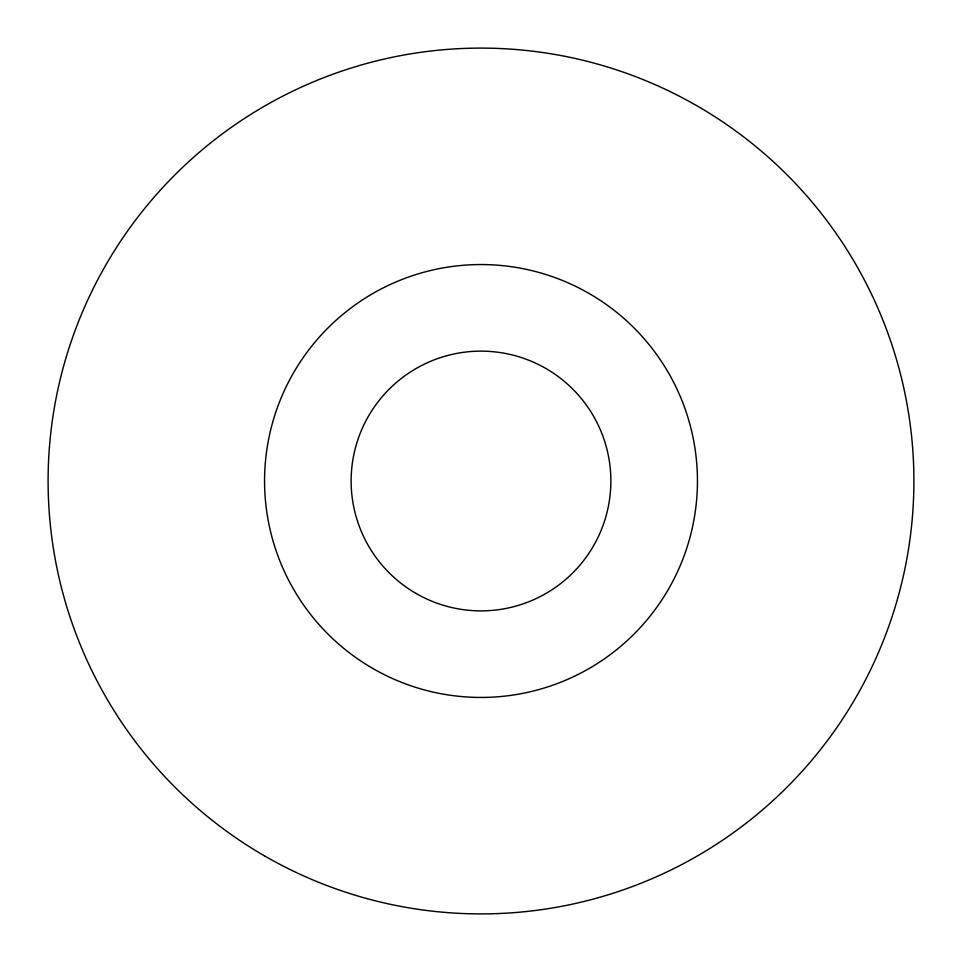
<?xml version="1.0" encoding="UTF-8"?>
<svg xmlns="http://www.w3.org/2000/svg" width="962" height="962" viewBox="0 0 962 962"><rect width="100%" height="100%" fill="white"/><g stroke="black" fill="none" stroke-linecap="round" stroke-linejoin="round"><path stroke-width="1.44" d="M264.55 855.903A432.9 432.9 0 0 0 913.9 481A432.9 432.9 0 0 0 264.55 106.097A432.9 432.9 0 0 0 264.55 855.903M416.065 593.47A129.87 129.87 0 0 0 610.87 481A129.87 129.87 0 0 0 416.065 368.53A129.87 129.87 0 0 0 416.065 593.47M372.775 668.446A216.45 216.45 0 0 0 697.45 481A216.45 216.45 0 0 0 372.775 293.554A216.45 216.45 0 0 0 372.775 668.446"/></g></svg>
